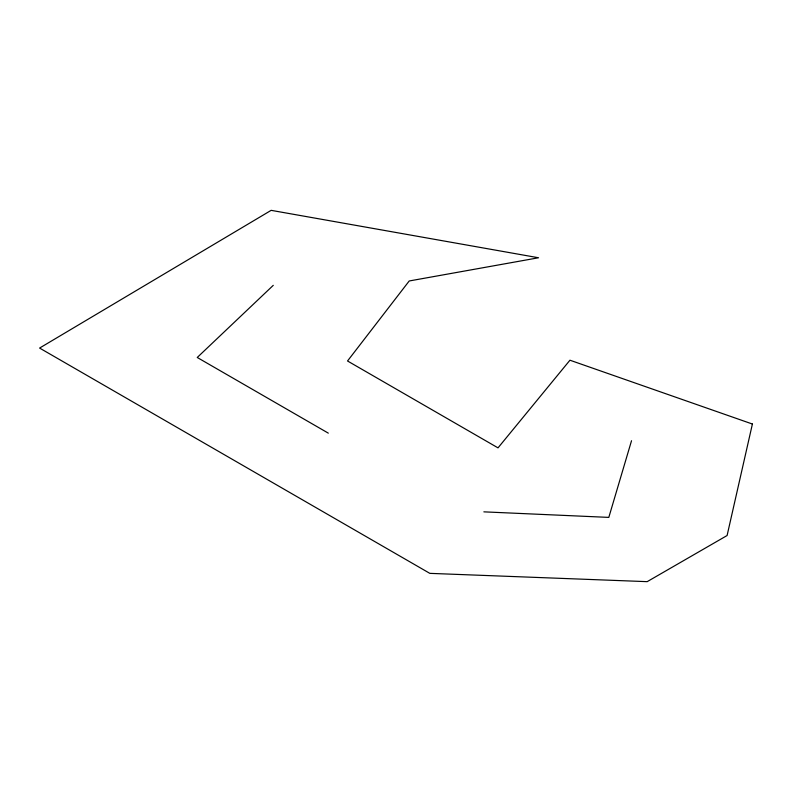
<?xml version="1.0" encoding="UTF-8"?>
<svg xmlns="http://www.w3.org/2000/svg" width="792" height="792" viewBox="0 0 792 792"><rect width="100%" height="100%" fill="white"/><g stroke="black" fill="none" stroke-linecap="round" stroke-linejoin="round"><path stroke-width="1.19" d="M631.531 440.718L608.81 517.394L483.853 511.85M273.27 285.338L197.248 357.479L328.314 433.145M752.4 424.027L727.096 535.521L647.183 581.655L429.828 573.358L39.6 348.064L271.161 210.345L538.54 257.766L409.216 280.972L347.53 360.984L498.019 447.866L569.943 360.212L752.4 424.027"/></g></svg>
